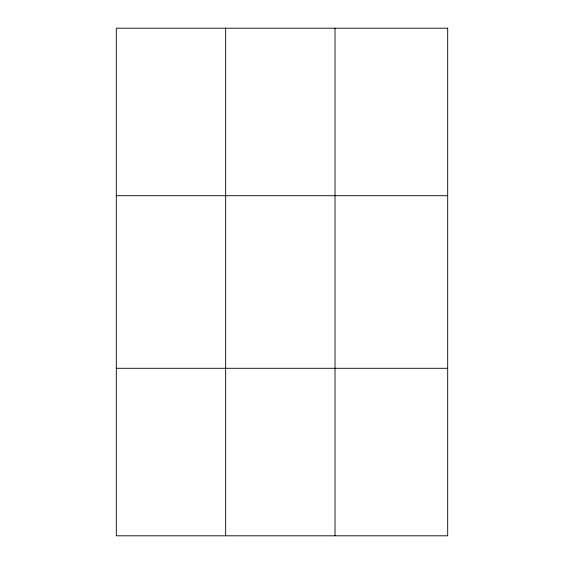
<?xml version="1.0" encoding="UTF-8"?>
<svg xmlns="http://www.w3.org/2000/svg" width="564" height="564" viewBox="0 0 564 564"><rect width="100%" height="100%" fill="white"/><g stroke="black" fill="none" stroke-linecap="round" stroke-linejoin="round"><path stroke-width="0.85" d="M225.663 28.2L225.663 535.8M335.023 28.2L335.023 535.8M116.311 195.708L447.689 195.708M116.311 368.292L447.689 368.292M447.689 28.2L447.689 535.8L116.311 535.8L116.311 28.2L447.689 28.2"/></g></svg>
